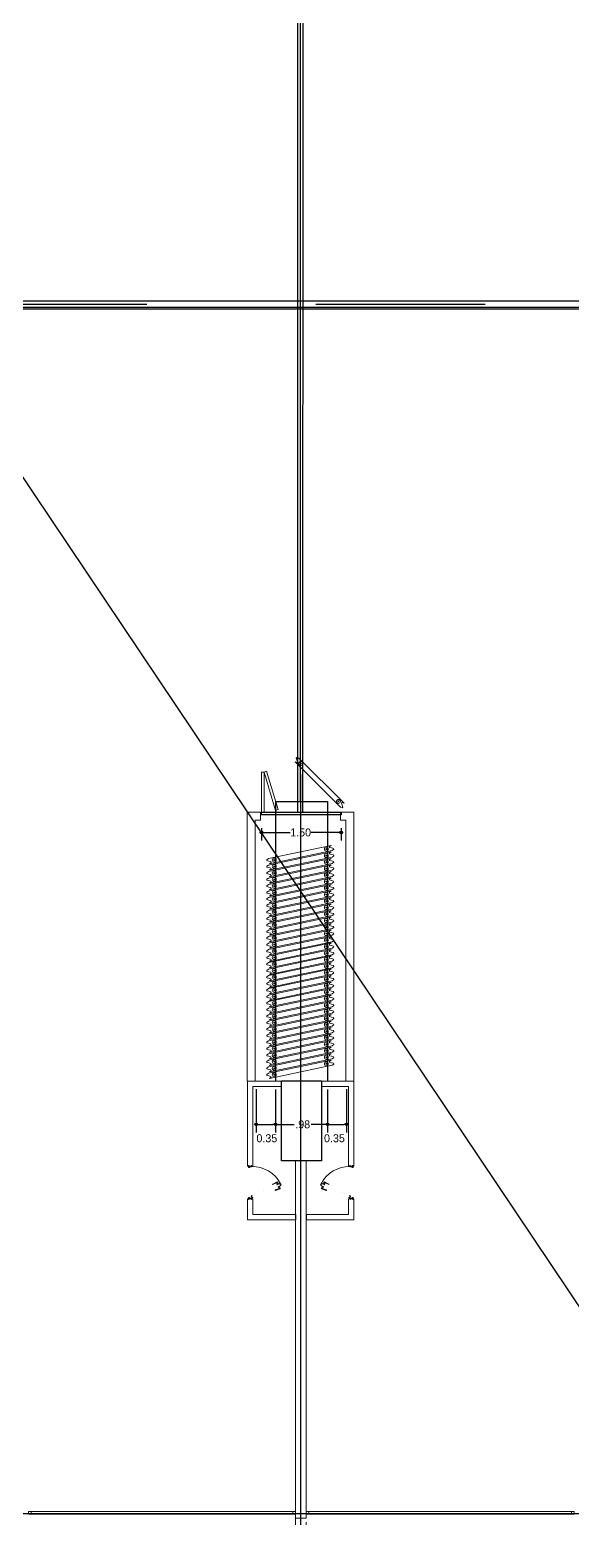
# Model space of a CAD drawing. Header units: millimetres. Extents: x 744843 to 745492, y 2520966 to 2521458.
# Drawn here: x 745432.24 to 745442.42, y 2521101.43 to 2521129.34 of the extents above; entities that cross this region are included whole.
import ezdxf

# ---------------------------------------------------------------- set-up
doc = ezdxf.new("R2010")
doc.units = ezdxf.units.MM
doc.header["$PDMODE"] = 35
doc.header["$PDSIZE"] = 1
doc.linetypes.add('CENTRO2', pattern=[28.575, 19.05, -3.175, 3.175, -3.175])
doc.linetypes.add('HIDDEN', pattern=[9.525, 6.35, -3.175])
for name, color, linetype in [('A-Columnas_Pppal', 3, 'Continuous'), ('A_Arco', 22, 'Continuous'), ('A_Cotas_Paños', 8, 'Continuous'), ('A_Ejes', 8, 'Continuous'), ('A_Muros_Mobiles', 16, 'Continuous'), ('cotas auxiliares', 7, 'Continuous')]:
    doc.layers.add(name, color=color, linetype=linetype)
for name, color, linetype, lineweight in [('A_Muros', 30, 'Continuous', 20), ('A_Muros_Concreto', 3, 'Continuous', 0), ('A_Proyecciones', 192, 'HIDDEN', 20), ('A_Puertas', 8, 'Continuous', 0)]:
    doc.layers.add(name, color=color, linetype=linetype, lineweight=lineweight)
doc.dimstyles.new('EJES', dxfattribs={"dimtxt": 0.25, "dimasz": 0.25, "dimexe": 0.5, "dimexo": 0.25, "dimgap": 0.01, "dimtad": 0, "dimtih": 1, "dimtoh": 1, "dimzin": 4, "dimdsep": 46, "dimtxsty": 'Standard', "dimblk": 'ORIGIN', "dimcen": 0.09, "dimclrd": 8, "dimclre": 8, "dimclrt": 4, "dimadec": 1, "dimazin": 0, "dimtfac": 1, "dimtofl": 0, "dimtmove": 2, "dimatfit": 3, "dimfxl": 0.15, "dimtolj": 1, "dimtzin": 0, "dimlwd": -1, "dimlwe": -1, "dimarcsym": 0})

# ---------------------------------------------------------------- blocks, each defined once
blk = doc.blocks.new('A$C05567849')
at = {"layer": 'A_Muros_Mobiles', "color": 8, "linetype": 'ByBlock', "lineweight": 5}
for p, q in [((-12, 0), (-12.35, -0.17)), ((-12, 0), (0, 0)), ((0, 0), (-0.35, -0.17)), ((-12.35, -0.17), (-12.35, -0.33)), ((-12, -0.5), (-12.35, -0.33)), ((-12, -0.5), (-11.65, -0.67)), ((-12, -1), (-11.65, -0.83)), ((0, -1), (-12, -1)), ((-11.65, -0.83), (-11.65, -0.67)), ((-0.35, -0.17), (-0.35, -0.33)), ((0, -0.5), (-0.35, -0.33)), ((0, -0.5), (0.35, -0.67)), ((0, -1), (0.35, -0.83)), ((0.35, -0.83), (0.35, -0.67))]:
    blk.add_line(p, q, dxfattribs=at)
for centre, radius in [((-11, -0.5), 0.373), ((-11, -0.5), 0.0915), ((-1, -0.5), 0.373), ((-1, -0.5), 0.0915)]:
    blk.add_circle(centre, radius, dxfattribs=at)
blk = doc.blocks.new('_Origin')
at = {"color": 0, "linetype": 'ByBlock', "lineweight": -2}
blk.add_line((0, 0), (-1, 0), dxfattribs=at)
blk.add_circle((0, 0), 0.5, dxfattribs=at)
blk = doc.blocks.new('*D177')
at = {"layer": 'cotas auxiliares', "color": 8, "transparency": 16777216}
for p, q in [((745436.852, 2521109.469), (745436.852, 2521108.668)), ((745437.832, 2521109.469), (745437.832, 2521108.668)), ((745436.902, 2521108.818), (745437.204, 2521108.818)), ((745437.782, 2521108.818), (745437.524, 2521108.818))]:
    blk.add_line(p, q, dxfattribs=at)
at = {"layer": 'Defpoints', "color": 0, "transparency": 16777216}
for p in [(745436.852, 2521109.619), (745437.832, 2521109.619), (745436.852, 2521108.818)]:
    blk.add_point(p, dxfattribs=at)
at = {"layer": 'cotas auxiliares', "color": 8, "transparency": 16777216, "xscale": 0.05, "yscale": 0.05, "zscale": 0.05, "rotation": 180}
blk.add_blockref('_Origin', (745436.852, 2521108.818), dxfattribs=at)
at = {"layer": 'cotas auxiliares', "color": 8, "transparency": 16777216, "xscale": 0.05, "yscale": 0.05, "zscale": 0.05}
blk.add_blockref('_Origin', (745437.832, 2521108.818), dxfattribs=at)
at = {"layer": 'cotas auxiliares', "color": 4, "transparency": 16777216, "insert": (745437.364, 2521108.818), "char_height": 0.15, "attachment_point": 5}
blk.add_mtext('\\A1;.98', dxfattribs=at)
blk = doc.blocks.new('*D178')
at = {"layer": 'cotas auxiliares', "color": 8, "transparency": 16777216}
for p, q in [((745436.488, 2521109.48), (745436.488, 2521108.668)), ((745436.852, 2521109.469), (745436.852, 2521108.668)), ((745436.538, 2521108.818), (745436.802, 2521108.818))]:
    blk.add_line(p, q, dxfattribs=at)
at = {"layer": 'Defpoints', "color": 0, "transparency": 16777216}
for p in [(745436.488, 2521109.63), (745436.852, 2521109.619), (745436.852, 2521108.818)]:
    blk.add_point(p, dxfattribs=at)
at = {"layer": 'cotas auxiliares', "color": 8, "transparency": 16777216, "xscale": 0.05, "yscale": 0.05, "zscale": 0.05, "rotation": 180}
blk.add_blockref('_Origin', (745436.488, 2521108.818), dxfattribs=at)
at = {"layer": 'cotas auxiliares', "color": 8, "transparency": 16777216, "xscale": 0.05, "yscale": 0.05, "zscale": 0.05}
blk.add_blockref('_Origin', (745436.852, 2521108.818), dxfattribs=at)
at = {"layer": 'cotas auxiliares', "color": 4, "transparency": 16777216, "insert": (745436.691, 2521108.557), "char_height": 0.15, "attachment_point": 5}
blk.add_mtext('\\A1;0.35', dxfattribs=at)
blk = doc.blocks.new('*D179')
at = {"layer": 'cotas auxiliares', "color": 8, "transparency": 16777216}
for p, q in [((745437.832, 2521109.469), (745437.832, 2521108.668)), ((745438.188, 2521109.48), (745438.188, 2521108.668)), ((745437.882, 2521108.818), (745438.138, 2521108.818))]:
    blk.add_line(p, q, dxfattribs=at)
at = {"layer": 'Defpoints', "color": 0, "transparency": 16777216}
for p in [(745437.832, 2521109.619), (745438.188, 2521109.63), (745438.188, 2521108.818)]:
    blk.add_point(p, dxfattribs=at)
at = {"layer": 'cotas auxiliares', "color": 8, "transparency": 16777216, "xscale": 0.05, "yscale": 0.05, "zscale": 0.05, "rotation": 180}
blk.add_blockref('_Origin', (745437.832, 2521108.818), dxfattribs=at)
at = {"layer": 'cotas auxiliares', "color": 8, "transparency": 16777216, "xscale": 0.05, "yscale": 0.05, "zscale": 0.05}
blk.add_blockref('_Origin', (745438.188, 2521108.818), dxfattribs=at)
at = {"layer": 'cotas auxiliares', "color": 4, "transparency": 16777216, "insert": (745437.959, 2521108.557), "char_height": 0.15, "attachment_point": 5}
blk.add_mtext('\\A1;0.35', dxfattribs=at)
blk = doc.blocks.new('*D180')
at = {"layer": 'cotas auxiliares', "color": 8, "transparency": 16777216}
for p, q in [((745436.588, 2521114.373), (745436.588, 2521114.141)), ((745436.638, 2521114.291), (745437.128, 2521114.291)), ((745438.038, 2521114.291), (745437.523, 2521114.291)), ((745438.088, 2521114.373), (745438.088, 2521114.141))]:
    blk.add_line(p, q, dxfattribs=at)
at = {"layer": 'Defpoints', "color": 0, "transparency": 16777216}
for p in [(745436.588, 2521114.523), (745436.588, 2521114.291), (745438.088, 2521114.523)]:
    blk.add_point(p, dxfattribs=at)
at = {"layer": 'cotas auxiliares', "color": 8, "transparency": 16777216, "xscale": 0.05, "yscale": 0.05, "zscale": 0.05, "rotation": 180}
blk.add_blockref('_Origin', (745436.588, 2521114.291), dxfattribs=at)
at = {"layer": 'cotas auxiliares', "color": 8, "transparency": 16777216, "xscale": 0.05, "yscale": 0.05, "zscale": 0.05}
blk.add_blockref('_Origin', (745438.088, 2521114.291), dxfattribs=at)
at = {"layer": 'cotas auxiliares', "color": 4, "transparency": 16777216, "insert": (745437.325, 2521114.291), "char_height": 0.15, "attachment_point": 5}
blk.add_mtext('\\A1;1.50', dxfattribs=at)
blk = doc.blocks.new('*D209')
at = {"layer": 'A_Cotas_Paños', "color": 8, "transparency": 16777216}
for p, q in [((745436.852, 2521109.469), (745436.852, 2521108.668)), ((745437.832, 2521109.469), (745437.832, 2521108.668)), ((745436.902, 2521108.818), (745437.204, 2521108.818)), ((745437.782, 2521108.818), (745437.524, 2521108.818))]:
    blk.add_line(p, q, dxfattribs=at)
at = {"layer": 'Defpoints', "color": 0, "transparency": 16777216}
for p in [(745436.852, 2521109.619), (745437.832, 2521109.619), (745436.852, 2521108.818)]:
    blk.add_point(p, dxfattribs=at)
at = {"layer": 'A_Cotas_Paños', "color": 8, "transparency": 16777216, "xscale": 0.05, "yscale": 0.05, "zscale": 0.05, "rotation": 180}
blk.add_blockref('_Origin', (745436.852, 2521108.818), dxfattribs=at)
at = {"layer": 'A_Cotas_Paños', "color": 8, "transparency": 16777216, "xscale": 0.05, "yscale": 0.05, "zscale": 0.05}
blk.add_blockref('_Origin', (745437.832, 2521108.818), dxfattribs=at)
at = {"layer": 'A_Cotas_Paños', "color": 4, "transparency": 16777216, "insert": (745437.364, 2521108.818), "char_height": 0.15, "attachment_point": 5}
blk.add_mtext('\\A1;.98', dxfattribs=at)
blk = doc.blocks.new('*D210')
at = {"layer": 'A_Cotas_Paños', "color": 8, "transparency": 16777216}
for p, q in [((745436.488, 2521109.48), (745436.488, 2521108.668)), ((745436.852, 2521109.469), (745436.852, 2521108.668)), ((745436.538, 2521108.818), (745436.802, 2521108.818))]:
    blk.add_line(p, q, dxfattribs=at)
at = {"layer": 'Defpoints', "color": 0, "transparency": 16777216}
for p in [(745436.488, 2521109.63), (745436.852, 2521109.619), (745436.852, 2521108.818)]:
    blk.add_point(p, dxfattribs=at)
at = {"layer": 'A_Cotas_Paños', "color": 8, "transparency": 16777216, "xscale": 0.05, "yscale": 0.05, "zscale": 0.05, "rotation": 180}
blk.add_blockref('_Origin', (745436.488, 2521108.818), dxfattribs=at)
at = {"layer": 'A_Cotas_Paños', "color": 8, "transparency": 16777216, "xscale": 0.05, "yscale": 0.05, "zscale": 0.05}
blk.add_blockref('_Origin', (745436.852, 2521108.818), dxfattribs=at)
at = {"layer": 'A_Cotas_Paños', "color": 4, "transparency": 16777216, "insert": (745436.691, 2521108.557), "char_height": 0.15, "attachment_point": 5}
blk.add_mtext('\\A1;0.35', dxfattribs=at)
blk = doc.blocks.new('*D211')
at = {"layer": 'A_Cotas_Paños', "color": 8, "transparency": 16777216}
for p, q in [((745437.832, 2521109.469), (745437.832, 2521108.668)), ((745438.188, 2521109.48), (745438.188, 2521108.668)), ((745437.882, 2521108.818), (745438.138, 2521108.818))]:
    blk.add_line(p, q, dxfattribs=at)
at = {"layer": 'Defpoints', "color": 0, "transparency": 16777216}
for p in [(745437.832, 2521109.619), (745438.188, 2521109.63), (745438.188, 2521108.818)]:
    blk.add_point(p, dxfattribs=at)
at = {"layer": 'A_Cotas_Paños', "color": 8, "transparency": 16777216, "xscale": 0.05, "yscale": 0.05, "zscale": 0.05, "rotation": 180}
blk.add_blockref('_Origin', (745437.832, 2521108.818), dxfattribs=at)
at = {"layer": 'A_Cotas_Paños', "color": 8, "transparency": 16777216, "xscale": 0.05, "yscale": 0.05, "zscale": 0.05}
blk.add_blockref('_Origin', (745438.188, 2521108.818), dxfattribs=at)
at = {"layer": 'A_Cotas_Paños', "color": 4, "transparency": 16777216, "insert": (745437.959, 2521108.557), "char_height": 0.15, "attachment_point": 5}
blk.add_mtext('\\A1;0.35', dxfattribs=at)
blk = doc.blocks.new('*D212')
at = {"layer": 'A_Cotas_Paños', "color": 8, "transparency": 16777216}
for p, q in [((745436.588, 2521114.373), (745436.588, 2521114.141)), ((745436.638, 2521114.291), (745437.128, 2521114.291)), ((745438.038, 2521114.291), (745437.523, 2521114.291)), ((745438.088, 2521114.373), (745438.088, 2521114.141))]:
    blk.add_line(p, q, dxfattribs=at)
at = {"layer": 'Defpoints', "color": 0, "transparency": 16777216}
for p in [(745436.588, 2521114.523), (745436.588, 2521114.291), (745438.088, 2521114.523)]:
    blk.add_point(p, dxfattribs=at)
at = {"layer": 'A_Cotas_Paños', "color": 8, "transparency": 16777216, "xscale": 0.05, "yscale": 0.05, "zscale": 0.05, "rotation": 180}
blk.add_blockref('_Origin', (745436.588, 2521114.291), dxfattribs=at)
at = {"layer": 'A_Cotas_Paños', "color": 8, "transparency": 16777216, "xscale": 0.05, "yscale": 0.05, "zscale": 0.05}
blk.add_blockref('_Origin', (745438.088, 2521114.291), dxfattribs=at)
at = {"layer": 'A_Cotas_Paños', "color": 4, "transparency": 16777216, "insert": (745437.325, 2521114.291), "char_height": 0.15, "attachment_point": 5}
blk.add_mtext('\\A1;1.50', dxfattribs=at)
blk = doc.blocks.new('A_Puerta_60')
at = {"layer": 'A_Puertas'}
for p, q in [((0.056, 0.61), (0.001, 0.61)), ((0.534, 0.316), (0.453, 0.274)), ((0.458, 0.265), (0.524, 0.3)), ((0.528, 0.298), (0.539, 0.269)), ((0.574, 0.281), (0.53, 0.262)), ((0.537, 0.316), (0.562, 0.279)), ((0.574, 0.281), (0.561, 0.279)), ((0.576, 0.278), (0.574, 0.281)), ((0.58, 0.278), (0.579, 0.279)), ((0.055, 0), (0.001, 0)), ((0.025, 0.009), (0.026, 0.009)), ((0.025, 0.008), (0.025, 0.009)), ((0.026, 0.008), (0.025, 0.008)), ((0.055, 0.009), (0.026, 0.009)), ((0.055, 0.008), (0.026, 0.008)), ((0.048, 0.045), (0.049, 0.045)), ((0.061, 0.016), (0.048, 0.045)), ((0.049, 0.045), (0.05, 0.045)), ((0.062, 0.016), (0.05, 0.045)), ((0.051, 0.053), (0.066, 0.059)), ((0.051, 0.045), (0.062, 0.05)), ((0.06, 0.024), (0.051, 0.045)), ((0.059, 0.055), (0.053, 0.053)), ((0.063, 0.049), (0.054, 0.045)), ((0.054, 0.045), (0.062, 0.026)), ((0.057, 0.009), (0.056, 0.009)), ((0.058, 0.008), (0.056, 0.008)), ((0.062, 0.05), (0.059, 0.055)), ((0.066, 0.058), (0.06, 0.056)), ((0.06, 0.056), (0.063, 0.049)), ((0.071, 0.029), (0.06, 0.024)), ((0.062, 0.026), (0.071, 0.03)), ((0.066, 0.058), (0.066, 0.06)), ((0.066, 0.059), (0.066, 0.058)), ((0.081, 0.026), (0.066, 0.019)), ((0.067, 0.02), (0.073, 0.023)), ((0.071, 0.03), (0.074, 0.024)), ((0.073, 0.023), (0.071, 0.029)), ((0.074, 0.024), (0.08, 0.026)), ((0.08, 0.026), (0.081, 0.025)), ((0.08, 0.026), (0.081, 0.026)), ((0.452, 0.271), (0.455, 0.266)), ((0.501, 0.157), (0.5, 0.163)), ((0.502, 0.166), (0.572, 0.19)), ((0.591, 0.186), (0.505, 0.155)), ((0.53, 0.262), (0.541, 0.27)), ((0.531, 0.258), (0.53, 0.262)), ((0.576, 0.278), (0.531, 0.258)), ((0.561, 0.279), (0.541, 0.27)), ((0.591, 0.243), (0.546, 0.224)), ((0.546, 0.224), (0.548, 0.22)), ((0.592, 0.239), (0.548, 0.22)), ((0.548, 0.22), (0.561, 0.223)), ((0.573, 0.194), (0.56, 0.222)), ((0.582, 0.232), (0.561, 0.223)), ((0.592, 0.239), (0.582, 0.232)), ((0.592, 0.189), (0.583, 0.232)), ((0.591, 0.243), (0.592, 0.239)), ((0.594, 0.246), (0.594, 0.245))]:
    blk.add_line(p, q, dxfattribs=at)
for points in [[(0.047, 0.625), (0.055, 0.625, -0.414214), (0.056, 0.624), (0.056, 0.601, -0.414214), (0.055, 0.6), (0.017, 0.6, 0.414214), (0.016, 0.599), (0.016, 0.587, -0.414214), (0.015, 0.586), (0.001, 0.586, -0.414214), (0, 0.587), (0, 0.624, -0.414214), (0.001, 0.625), (0.009, 0.625), (0.009, 0.624), (0.001, 0.624, 0.414214), (0.001, 0.624), (0.001, 0.587, 0.414214), (0.001, 0.587), (0.015, 0.587, 0.414214), (0.015, 0.587), (0.015, 0.599, -0.414214), (0.017, 0.601), (0.055, 0.601, 0.414214), (0.056, 0.601), (0.056, 0.624, 0.414214), (0.055, 0.624), (0.047, 0.624)], [(0.598, 0.278), (0.607, 0.259), (0.598, 0.255), (0.6, 0.249), (0.594, 0.246), (0.594, 0.245), (0.609, 0.251, 2.414214), (0.608, 0.252), (0.601, 0.249), (0.599, 0.255), (0.612, 0.26), (0.611, 0.261), (0.609, 0.26), (0.601, 0.279), (0.603, 0.28), (0.603, 0.281), (0.59, 0.276), (0.587, 0.281), (0.594, 0.284, 2.414214), (0.594, 0.285), (0.58, 0.279), (0.58, 0.278), (0.586, 0.281), (0.589, 0.274)], [(0.047, -0.015), (0.055, -0.015, 0.414214), (0.056, -0.014), (0.056, 0.009, 0.414214), (0.055, 0.01), (0.017, 0.01, -0.414214), (0.016, 0.011), (0.016, 0.023, 0.414214), (0.015, 0.024), (0.001, 0.024, 0.414214), (0, 0.023), (0, -0.014, 0.414214), (0.001, -0.015), (0.009, -0.015), (0.009, -0.014), (0.001, -0.014, -0.414214), (0.001, -0.014), (0.001, 0.023, -0.414214), (0.001, 0.023), (0.015, 0.023, -0.414214), (0.015, 0.023), (0.015, 0.011, 0.414214), (0.017, 0.009), (0.055, 0.009, -0.414214), (0.055, 0.009), (0.055, -0.014, -0.414214), (0.055, -0.014), (0.047, -0.014)]]:
    blk.add_lwpolyline(points, format="xyb", close=True, dxfattribs=at)
at = {"layer": 'A_Puertas', "const_width": 0.0000495}
for points in [[(0.055, 0.052), (0.052, 0.051, -1), (0.051, 0.053), (0.566, 0.273), (0.594, 0.285, -1), (0.595, 0.283), (0.592, 0.282), (0.593, 0.282), (0.595, 0.283, 1), (0.594, 0.286), (0.566, 0.273), (0.051, 0.053, 1), (0.052, 0.051), (0.055, 0.052)], [(0.068, 0.022), (0.065, 0.021, 1), (0.066, 0.019), (0.581, 0.239), (0.609, 0.251, 1), (0.608, 0.253), (0.605, 0.252), (0.605, 0.252), (0.608, 0.254, -1), (0.609, 0.251), (0.581, 0.239), (0.066, 0.019, -1), (0.065, 0.021), (0.068, 0.023)]]:
    blk.add_lwpolyline(points, format="xyb", close=True, dxfattribs=at)
at = {"layer": 'A_Puertas'}
blk.add_circle((0.062, 0.011), 0.002, dxfattribs=at)
for centre, radius, start, end in [((0.074, 0.006), 0.595, 27.5357, 91.828), ((0.525, 0.297), 0.00247, 12.4846, 111.9397), ((0.535, 0.314), 0.00247, 34.5431, 115.6787), ((0.052, 0.052), 0.000999, 113.5139, 23.5139), ((0.062, 0.011), 0.00499, 220.5452, 203.6468), ((0.066, 0.02), 0.000999, 23.5139, 293.5139), ((0.454, 0.272), 0.00247, 115.6787, 214.5431), ((0.457, 0.267), 0.00247, 214.5431, 291.9397), ((0.503, 0.163), 0.00247, 115.088, 192.4846), ((0.504, 0.158), 0.00247, 192.4846, 291.349), ((0.571, 0.193), 0.00247, 295.088, 34.5431), ((0.59, 0.188), 0.00247, 291.349, 12.4846)]:
    blk.add_arc(centre, radius, start, end, dxfattribs=at)

msp = doc.modelspace()

# ---------------------------------------------------------------- linework, layer by layer
at = {"layer": 'A-Columnas_Pppal'}
msp.add_lwpolyline([(745437.716, 2521109.632), (745437.716, 2521108.132), (745436.966, 2521108.132), (745436.966, 2521109.632)], close=True, dxfattribs=at)
at = {"layer": 'A_Arco'}
msp.add_line((745468.683, 2521066.502), (745205.707, 2521458.024), dxfattribs=at)
at = {"layer": 'A_Ejes'}
msp.add_line((745437.332, 2521057.851), (745437.319, 2521173.138), dxfattribs=at)
at = {"layer": 'A_Ejes', "ltscale": 0.5}
for p, q in [((745296.02, 2521124.108), (745459.353, 2521124.108)), ((745296.02, 2521101.525), (745459.353, 2521101.525))]:
    msp.add_line(p, q, dxfattribs=at)
at = {"layer": 'A_Muros'}
for points in [[(745436.472, 2521114.523), (745436.572, 2521114.523), (745436.572, 2521114.673), (745436.322, 2521114.673), (745436.322, 2521109.63), (745436.472, 2521109.63)], [(745438.322, 2521114.673), (745438.072, 2521114.673), (745438.072, 2521114.523), (745438.172, 2521114.523), (745438.172, 2521109.63), (745438.322, 2521109.63)], [(745437.232, 2521107.03), (745436.325, 2521107.03), (745436.325, 2521107.425), (745436.425, 2521107.425), (745436.425, 2521107.13), (745437.232, 2521107.13)], [(745437.432, 2521107.13), (745438.225, 2521107.13), (745438.225, 2521107.425), (745438.325, 2521107.425), (745438.325, 2521107.03), (745437.432, 2521107.03)]]:
    msp.add_lwpolyline(points, close=True, dxfattribs=at)
for points in [[(745436.966, 2521109.63), (745436.966, 2521109.63), (745436.325, 2521109.63), (745436.325, 2521108.036), (745436.348, 2521108.036), (745436.348, 2521108.05), (745436.357, 2521108.05), (745436.357, 2521108.05), (745436.349, 2521108.05, 0.414214), (745436.349, 2521108.049), (745436.349, 2521108.036), (745436.404, 2521108.036), (745436.404, 2521108.049, 0.414214), (745436.404, 2521108.05), (745436.396, 2521108.05), (745436.396, 2521108.05), (745436.405, 2521108.05), (745436.405, 2521108.036), (745436.425, 2521108.036), (745436.425, 2521109.53), (745436.966, 2521109.53)], [(745437.716, 2521109.63), (745437.716, 2521109.63), (745438.325, 2521109.63), (745438.325, 2521108.036), (745438.302, 2521108.036), (745438.302, 2521108.05), (745438.293, 2521108.05), (745438.293, 2521108.05), (745438.301, 2521108.05, -0.414214), (745438.301, 2521108.049), (745438.301, 2521108.036), (745438.247, 2521108.036), (745438.247, 2521108.049, -0.414214), (745438.247, 2521108.05), (745438.255, 2521108.05), (745438.255, 2521108.05), (745438.246, 2521108.05), (745438.246, 2521108.036), (745438.225, 2521108.036), (745438.225, 2521109.53), (745437.716, 2521109.53)]]:
    msp.add_lwpolyline(points, format="xyb", close=True, dxfattribs=at)
at = {"layer": 'A_Muros_Concreto'}
msp.add_lwpolyline([(745437.231, 2521108.132), (745437.431, 2521108.132), (745437.431, 2521101.435), (745437.231, 2521101.435)], close=True, dxfattribs=at)
at = {"layer": 'A_Muros_Mobiles', "color": 16, "linetype": 'Continuous'}
for p, q in [((745437.275, 2521114.673), (745437.262, 2521149.345)), ((745437.368, 2521114.673), (745437.382, 2521149.345)), ((745415.388, 2521124.259), (745457.27, 2521124.259)), ((745415.388, 2521124.139), (745457.27, 2521124.139))]:
    msp.add_line(p, q, dxfattribs=at)
at = {"layer": 'A_Muros_Mobiles', "color": 1, "linetype": 'CENTRO2'}
for p, q in [((745437.323, 2521114.873), (745437.322, 2521149.345)), ((745437.323, 2521114.873), (745437.322, 2521149.345)), ((745415.388, 2521124.199), (745456.97, 2521124.199)), ((745436.852, 2521114.873), (745437.832, 2521114.873)), ((745436.852, 2521114.873), (745436.852, 2521109.63)), ((745437.832, 2521114.873), (745437.832, 2521109.63))]:
    msp.add_line(p, q, dxfattribs=at)
at = {"layer": 'A_Muros_Mobiles'}
msp.add_lwpolyline([(745436.588, 2521114.673), (745438.088, 2521114.673), (745438.088, 2521114.623), (745436.588, 2521114.623)], close=True, dxfattribs=at)
at = {"layer": 'A_Proyecciones', "ltscale": 0.075}
msp.add_lwpolyline([(745437.231, 2521098.025), (745437.431, 2521098.025), (745437.431, 2521101.435), (745437.231, 2521101.435)], close=True, dxfattribs=at)
at = {"layer": 'A_Puertas'}
for p, q in [((745432.266, 2521101.56), (745437.181, 2521101.56)), ((745437.181, 2521101.51), (745432.266, 2521101.51)), ((745437.481, 2521101.56), (745442.408, 2521101.56)), ((745442.408, 2521101.51), (745437.481, 2521101.51))]:
    msp.add_line(p, q, dxfattribs=at)
msp.add_lwpolyline([(745436.588, 2521114.673), (745436.588, 2521115.423), (745436.638, 2521115.423), (745436.638, 2521114.673)], dxfattribs=at)
msp.add_lwpolyline([(745436.588, 2521114.673), (745436.588, 2521115.423), (745436.638, 2521115.423), (745436.638, 2521114.673)], dxfattribs=at)
msp.add_lwpolyline([(745436.588, 2521114.673), (745436.588, 2521115.423), (745436.638, 2521115.423), (745436.638, 2521114.673)], dxfattribs=at)
for points in [[(745436.686, 2521115.438), (745436.902, 2521114.719), (745436.854, 2521114.705), (745436.638, 2521115.423)], [(745436.686, 2521115.438), (745436.902, 2521114.719), (745436.854, 2521114.705), (745436.638, 2521115.423)], [(745436.686, 2521115.438), (745436.902, 2521114.719), (745436.854, 2521114.705), (745436.638, 2521115.423)], [(745436.588, 2521114.673), (745438.088, 2521114.673), (745438.088, 2521114.623), (745436.588, 2521114.623)], [(745432.216, 2521101.51), (745432.266, 2521101.51), (745432.266, 2521101.56), (745432.216, 2521101.56)], [(745437.181, 2521101.51), (745437.231, 2521101.51), (745437.231, 2521101.56), (745437.181, 2521101.56)], [(745437.431, 2521101.51), (745437.481, 2521101.51), (745437.481, 2521101.56), (745437.431, 2521101.56)], [(745442.408, 2521101.51), (745442.458, 2521101.51), (745442.458, 2521101.56), (745442.408, 2521101.56)]]:
    msp.add_lwpolyline(points, close=True, dxfattribs=at)

# ---------------------------------------------------------------- block references
at = {"lineweight": 15, "xscale": 0.1000000000348082, "yscale": 0.1000000000348082, "zscale": 0.1, "rotation": 135.0574439698448}
msp.add_blockref('A$C05567849', (745437.221, 2521115.615), dxfattribs=at)
at = {"layer": 'A_Muros_Mobiles', "lineweight": 15, "zscale": 0.1}
for p, xscale, yscale, rotation in [((745437.221, 2521115.615), 0.1000000000348082, 0.1000000000348082, 135.0574439698448), ((745436.741, 2521113.705), 0.09999999998161027, 0.1000000000882153, 191.8621656486606), ((745436.741, 2521113.583), 0.09999999998161027, 0.1000000000882153, 191.8621656486606), ((745436.741, 2521113.461), 0.09999999998161026, 0.1000000000882153, 191.8621656486606), ((745436.741, 2521113.339), 0.09999999998161026, 0.1000000000882153, 191.8621656486606), ((745436.741, 2521113.217), 0.09999999998161027, 0.1000000000882153, 191.8621656486606), ((745436.741, 2521113.095), 0.09999999998161027, 0.1000000000882153, 191.8621656486606), ((745436.741, 2521112.973), 0.09999999998161027, 0.1000000000882153, 191.8621656486606), ((745436.741, 2521112.851), 0.09999999998161027, 0.1000000000882153, 191.8621656486606), ((745436.741, 2521112.729), 0.09999999998161027, 0.1000000000882153, 191.8621656486606), ((745436.741, 2521112.607), 0.09999999998161027, 0.1000000000882153, 191.8621656486606), ((745436.741, 2521112.485), 0.09999999998161027, 0.1000000000882153, 191.8621656486606), ((745436.741, 2521112.363), 0.09999999998161027, 0.1000000000882153, 191.8621656486606), ((745436.741, 2521112.241), 0.09999999998161027, 0.1000000000882153, 191.8621656486606), ((745436.741, 2521112.119), 0.09999999998161027, 0.1000000000882153, 191.8621656486606), ((745436.741, 2521111.997), 0.09999999998161027, 0.1000000000882153, 191.8621656486606), ((745436.741, 2521111.875), 0.09999999998161027, 0.1000000000882153, 191.8621656486606), ((745436.741, 2521111.753), 0.09999999998161027, 0.1000000000882153, 191.8621656486606), ((745436.741, 2521111.631), 0.09999999998161027, 0.1000000000882153, 191.8621656486606), ((745436.741, 2521111.509), 0.09999999998161027, 0.1000000000882153, 191.8621656486606), ((745436.741, 2521111.387), 0.09999999998161027, 0.1000000000882153, 191.8621656486606), ((745436.741, 2521111.265), 0.09999999998161027, 0.1000000000882153, 191.8621656486606), ((745436.741, 2521111.143), 0.09999999998161027, 0.1000000000882153, 191.8621656486606), ((745436.741, 2521111.021), 0.09999999998161027, 0.1000000000882153, 191.8621656486606), ((745436.741, 2521110.899), 0.09999999998161027, 0.1000000000882153, 191.8621656486606), ((745436.741, 2521110.777), 0.09999999998161027, 0.1000000000882153, 191.8621656486606), ((745436.741, 2521110.655), 0.09999999998161027, 0.1000000000882153, 191.8621656486606), ((745436.741, 2521110.533), 0.09999999998161027, 0.1000000000882153, 191.8621656486606), ((745436.741, 2521110.411), 0.09999999998161027, 0.1000000000882153, 191.8621656486606), ((745436.741, 2521110.289), 0.09999999998161027, 0.1000000000882153, 191.8621656486606), ((745436.741, 2521110.167), 0.09999999998161027, 0.1000000000882153, 191.8621656486606), ((745436.741, 2521110.045), 0.09999999998161027, 0.1000000000882153, 191.8621656486606), ((745436.741, 2521109.923), 0.09999999998161027, 0.1000000000882153, 191.8621656486606), ((745436.741, 2521109.801), 0.09999999998161027, 0.1000000000882153, 191.8621656486606), ((745436.741, 2521109.679), 0.09999999998161027, 0.1000000000882153, 191.8621656486606)]:
    msp.add_blockref('A$C05567849', p, dxfattribs=dict(at, xscale=xscale, yscale=yscale, rotation=rotation))
at = {"layer": 'A_Puertas', "color": 8}
msp.add_blockref('A_Puerta_60', (745436.348, 2521107.425), dxfattribs=at)
at = {"layer": 'A_Puertas', "color": 8, "xscale": -1}
msp.add_blockref('A_Puerta_60', (745438.309, 2521107.425), dxfattribs=at)

# ---------------------------------------------------------------- dimensions: what is measured, and where the dimension line sits
at = {"layer": 'A_Cotas_Paños'}
for base, p1, p2, picture, middle in [((745436.588, 2521114.291), (745438.088, 2521114.523), (745436.588, 2521114.523), '*D212', (745437.325, 2521114.291)), ((745436.852, 2521108.818), (745437.832, 2521109.619), (745436.852, 2521109.619), '*D209', (745437.364, 2521108.818))]:
    dim = msp.add_linear_dim(base=base, p1=p1, p2=p2, dimstyle='EJES', override={"dimtxt": 0.15, "dimasz": 0.05, "dimexe": 0.15, "dimexo": 0.15, "dimfxl": 1.25}, dxfattribs=at)
    dim.commit()
    dim.dimension.update_dxf_attribs({"geometry": picture, "text_midpoint": middle, "dimtype": 160})
for base, p1, p2, picture, middle in [((745436.852, 2521108.818), (745436.488, 2521109.63), (745436.852, 2521109.619), '*D210', (745436.691, 2521108.557)), ((745438.188, 2521108.818), (745437.832, 2521109.619), (745438.188, 2521109.63), '*D211', (745437.959, 2521108.557))]:
    dim = msp.add_linear_dim(base=base, p1=p1, p2=p2, angle=180, text='0.35', dimstyle='EJES', override={"dimtxt": 0.15, "dimasz": 0.05, "dimexe": 0.15, "dimexo": 0.15, "dimfxl": 1.25}, dxfattribs=at)
    dim.commit()
    dim.dimension.update_dxf_attribs({"geometry": picture, "text_midpoint": middle, "dimtype": 160})
at = {"layer": 'cotas auxiliares'}
for base, p1, p2, picture, middle in [((745436.588, 2521114.291), (745438.088, 2521114.523), (745436.588, 2521114.523), '*D180', (745437.325, 2521114.291)), ((745436.852, 2521108.818), (745437.832, 2521109.619), (745436.852, 2521109.619), '*D177', (745437.364, 2521108.818))]:
    dim = msp.add_linear_dim(base=base, p1=p1, p2=p2, dimstyle='EJES', override={"dimtxt": 0.15, "dimasz": 0.05, "dimexe": 0.15, "dimexo": 0.15, "dimfxl": 1.25}, dxfattribs=at)
    dim.commit()
    dim.dimension.update_dxf_attribs({"geometry": picture, "text_midpoint": middle, "dimtype": 160})
for base, p1, p2, picture, middle in [((745436.852, 2521108.818), (745436.488, 2521109.63), (745436.852, 2521109.619), '*D178', (745436.691, 2521108.557)), ((745438.188, 2521108.818), (745437.832, 2521109.619), (745438.188, 2521109.63), '*D179', (745437.959, 2521108.557))]:
    dim = msp.add_linear_dim(base=base, p1=p1, p2=p2, angle=180, text='0.35', dimstyle='EJES', override={"dimtxt": 0.15, "dimasz": 0.05, "dimexe": 0.15, "dimexo": 0.15, "dimfxl": 1.25}, dxfattribs=at)
    dim.commit()
    dim.dimension.update_dxf_attribs({"geometry": picture, "text_midpoint": middle, "dimtype": 160})

doc.saveas('drawing.dxf')
